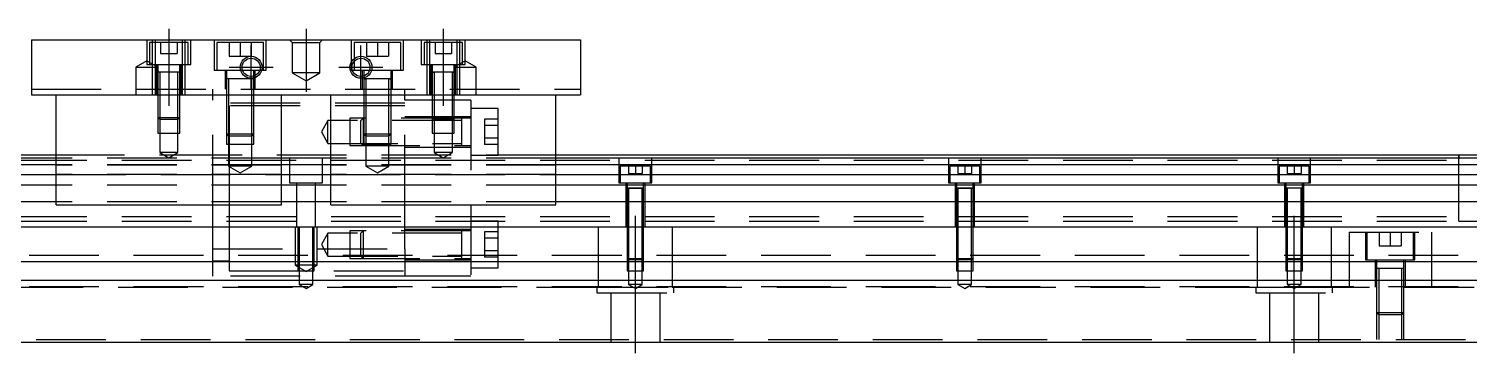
# Model space of a CAD drawing. Extents: x -10 to 716, y -259 to 77.
# Drawn here: x 209.5 to 471.9, y -223.3 to -164.3 of the extents above; entities that cross this region are included whole.
import ezdxf

# ---------------------------------------------------------------- set-up
doc = ezdxf.new("R2010")
doc.units = 0
doc.linetypes.add('CENTER', pattern=[50.8, 31.75, -6.35, 6.35, -6.35])
doc.linetypes.add('DASHED', pattern=[19.05, 12.7, -6.35])
doc.layers.get('0').update_dxf_attribs({"linetype": 'CONTINUOUS'})
doc.layers.add('CENTER', color=1, linetype='CENTER')

msp = doc.modelspace()

# ---------------------------------------------------------------- linework, layer by layer
at = {"color": 7, "linetype": 'CONTINUOUS'}
for p, q in [((210, -166.31), (210, -176.31)), ((210, -166.31), (310, -166.31)), ((310, -166.31), (310, -176.31)), ((210, -176.31), (310, -176.31)), ((214.5, -196.31), (214.5, -176.31)), ((255.5, -196.31), (255.5, -176.31)), ((264.5, -196.31), (264.5, -176.31)), ((305.5, -196.31), (305.5, -176.31)), ((214.5, -187.81), (0, -187.81)), ((214.5, -187.31), (60.5, -187.31)), ((264.5, -187.81), (255.5, -187.81)), ((470.005, -187.31), (305.5, -187.31)), ((520, -187.81), (305.5, -187.81)), ((475, -187.31), (469.995, -187.31)), ((470, -193.31), (470, -187.309994)), ((470, -199.310006), (470, -187.309994)), ((470, -187.808756), (470, -187.31)), ((470, -198.435), (470, -188.185)), ((214.5, -189.062272), (0, -189.062272)), ((0, -190.83668), (214.5, -190.83668)), ((264.5, -189.062272), (255.5, -189.062272)), ((255.5, -190.83668), (264.5, -190.83668)), ((520, -189.062272), (305.5, -189.062272)), ((305.5, -190.83668), (520, -190.83668)), ((214.5, -192.733076), (0, -192.733076)), ((264.5, -192.733076), (255.5, -192.733076)), ((520, -192.733076), (305.5, -192.733076)), ((214.5, -195.787372), (0, -195.787372)), ((214.5, -196.31), (255.5, -196.31)), ((264.5, -195.787372), (255.5, -195.787372)), ((264.5, -196.31), (305.5, -196.31)), ((520, -195.787372), (305.5, -195.787372)), ((470, -199.310006), (470, -198.435)), ((0, -200.31), (520, -200.31)), ((0, -206.61), (520, -206.61)), ((0, -210.01), (520, -210.01)), ((0, -221.31), (520, -221.31))]:
    msp.add_line(p, q, dxfattribs=at)
at = {"color": 3, "linetype": 'DASHED'}
for p, q in [((231, -166.31), (231, -170.81)), ((238.5, -166.81), (231.5, -166.81)), ((231.5, -166.81), (231.5, -170.81)), ((232.000006, -166.31), (232.000006, -166.81)), ((232.000006, -166.81), (232.000006, -170.81)), ((232.5, -166.31), (232.5, -176.31)), ((233.5, -166.81), (233.5, -168.81)), ((235, -166.81), (235, -168.81)), ((236.5, -166.81), (236.5, -168.81)), ((237.5, -176.31), (237.5, -166.31)), ((237.999994, -166.81), (237.999994, -166.31)), ((237.999994, -170.81), (237.999994, -166.81)), ((238.5, -170.81), (238.5, -166.81)), ((239, -170.81), (239, -166.31)), ((243.25, -166.31), (243.25, -171.81)), ((252.25, -166.81), (243.75, -166.81)), ((243.75, -166.81), (243.75, -171.81)), ((246, -166.81), (246, -169.31)), ((248, -166.81), (248, -169.31)), ((250, -166.81), (250, -169.31)), ((252.25, -171.81), (252.25, -166.81)), ((252.75, -171.81), (252.75, -166.31)), ((257, -166.31), (257.5, -166.81)), ((257.5, -166.81), (257.5, -172.31)), ((257.5, -166.81), (262.5, -166.81)), ((262.5, -166.81), (263, -166.31)), ((262.5, -172.31), (262.5, -166.81)), ((268.25, -166.31), (268.25, -171.81)), ((277.25, -166.81), (268.75, -166.81)), ((268.75, -166.81), (268.75, -169.74875)), ((271, -166.81), (271, -169.31)), ((273, -166.81), (273, -169.31)), ((275, -166.81), (275, -169.31)), ((277.25, -171.81), (277.25, -166.81)), ((277.75, -171.81), (277.75, -166.31)), ((281, -166.31), (281, -170.81)), ((288.5, -166.81), (281.5, -166.81)), ((281.5, -166.81), (281.5, -170.81)), ((282.000006, -166.31), (282.000006, -166.81)), ((282.000006, -166.81), (282.000006, -170.81)), ((282.5, -166.31), (282.5, -176.31)), ((283.5, -166.81), (283.5, -168.81)), ((285, -166.81), (285, -168.81)), ((286.5, -166.81), (286.5, -168.81)), ((287.5, -176.31), (287.5, -166.31)), ((287.999994, -166.81), (287.999994, -166.31)), ((287.999994, -170.81), (287.999994, -166.81)), ((288.5, -170.81), (288.5, -166.81)), ((289, -170.81), (289, -166.31)), ((231, -170.1553), (229, -171.31)), ((233, -171.31), (231, -170.1553)), ((233.5, -168.81), (235, -168.81)), ((235, -168.81), (236.5, -168.81)), ((246, -169.31), (248, -169.31)), ((248, -169.31), (250, -169.31)), ((268.75, -169.74875), (268.75, -170.232968)), ((268.75, -170.232968), (268.75, -171.81)), ((271, -169.31), (273, -169.31)), ((273, -169.31), (275, -169.31)), ((283.5, -168.81), (285, -168.81)), ((285, -168.81), (286.5, -168.81)), ((289, -170.1553), (287, -171.31)), ((291, -171.31), (289, -170.1553)), ((229, -171.31), (233, -171.31)), ((229, -171.31), (229, -176.31)), ((231, -170.81), (239, -170.81)), ((232.000006, -170.81), (232.000006, -176.31)), ((232.75, -170.81), (232.75, -176.31)), ((237.000006, -172.21), (232.999994, -172.21)), ((237.000006, -172.21), (232.999994, -172.21)), ((233, -170.81), (233, -172.21)), ((233, -172.205), (233, -172.21)), ((233.216708, -172.21), (233, -172.21)), ((233, -172.21), (233, -172.215)), ((233, -172.21), (233, -176.31)), ((236.783332, -172.21), (233.216708, -172.21)), ((233.35, -172.21), (233.35, -176.31)), ((236.65, -176.31), (236.65, -172.21)), ((237, -172.21), (236.783332, -172.21)), ((237, -172.21), (237, -170.81)), ((237, -172.21), (237, -172.205)), ((237, -172.215), (237, -172.21)), ((237, -176.31), (237, -172.21)), ((237.25, -176.31), (237.25, -170.81)), ((237.999994, -176.31), (237.999994, -170.81)), ((243.25, -171.81), (252.75, -171.81)), ((245.25, -171.81), (245.25, -175.31)), ((245.5, -171.81), (245.5, -173.41)), ((250.5, -172.882418), (250.5, -171.81)), ((250.5, -173.246492), (250.5, -172.882418)), ((250.75, -175.31), (250.75, -171.81)), ((257.5, -172.31), (260, -173.753376)), ((262.5, -172.31), (257.5, -172.31)), ((260, -173.753376), (262.5, -172.31)), ((268.25, -171.81), (277.75, -171.81)), ((270.25, -171.81), (270.25, -175.31)), ((270.5, -171.81), (270.5, -172.882418)), ((270.5, -172.882418), (270.5, -173.246492)), ((275.5, -173.41), (275.5, -171.81)), ((275.75, -175.31), (275.75, -171.81)), ((281, -170.81), (289, -170.81)), ((282.000006, -170.81), (282.000006, -176.31)), ((282.75, -170.81), (282.75, -176.31)), ((287.000006, -172.21), (282.999994, -172.21)), ((287.000006, -172.21), (282.999994, -172.21)), ((287.000006, -172.21), (282.999994, -172.21)), ((283, -170.81), (283, -172.21)), ((283, -172.205), (283, -172.21)), ((283, -172.21), (283.216462, -172.21)), ((283.216708, -172.21), (283, -172.21)), ((283, -172.21), (283, -172.215)), ((283, -172.21), (283, -176.31)), ((286.783332, -172.21), (283.216708, -172.21)), ((283.35, -172.21), (283.35, -176.31)), ((286.65, -176.31), (286.65, -172.21)), ((287, -172.21), (286.783332, -172.21)), ((286.783538, -172.21), (287, -172.21)), ((287, -172.21), (287, -170.81)), ((287, -171.31), (291, -171.31)), ((287, -172.21), (287, -172.205)), ((287, -172.215), (287, -172.21)), ((287, -176.31), (287, -172.21)), ((287.25, -176.31), (287.25, -170.81)), ((287.999994, -176.31), (287.999994, -170.81)), ((291, -176.31), (291, -171.31)), ((210, -175.31), (310, -175.31)), ((243, -176.31), (243, -175.31)), ((250.500006, -173.41), (245.499994, -173.41)), ((245.5, -173.405), (245.5, -173.41)), ((245.757468, -173.41), (245.5, -173.41)), ((245.5, -173.41), (245.5, -173.415)), ((245.5, -173.41), (245.5, -175.31)), ((245.5, -175.31), (245.5, -176.31)), ((245.500006, -175.31), (245.500006, -176.31)), ((250.013852, -173.41), (245.757468, -173.41)), ((245.9, -173.41), (245.9, -175.31)), ((245.9, -175.31), (245.9, -176.31)), ((250.242552, -173.41), (250.013852, -173.41)), ((250.1, -175.31), (250.1, -173.41)), ((250.1, -176.31), (250.1, -175.31)), ((250.5, -173.41), (250.242552, -173.41)), ((250.499994, -176.31), (250.499994, -175.31)), ((250.5, -173.41), (250.5, -173.246492)), ((250.5, -173.41), (250.5, -173.405)), ((250.5, -173.415), (250.5, -173.41)), ((250.5, -175.31), (250.5, -173.41)), ((250.5, -176.31), (250.5, -175.31)), ((275.500006, -173.41), (270.499994, -173.41)), ((275.500006, -173.41), (270.499994, -173.41)), ((275.500006, -173.41), (270.499994, -173.41)), ((270.5, -173.246492), (270.5, -173.41)), ((270.5, -173.405), (270.5, -173.41)), ((270.5, -173.41), (270.757448, -173.41)), ((270.757468, -173.41), (270.5, -173.41)), ((270.5, -173.41), (270.5, -173.415)), ((270.5, -173.41), (270.5, -175.31)), ((270.5, -175.31), (270.5, -183.41)), ((270.500006, -175.31), (270.500006, -183.41)), ((275.242552, -173.41), (270.757468, -173.41)), ((270.9, -173.41), (270.9, -175.31)), ((270.9, -175.31), (270.9, -183.81)), ((275.1, -175.31), (275.1, -173.41)), ((275.1, -176.31), (275.1, -175.31)), ((275.5, -173.41), (275.242552, -173.41)), ((275.242602, -173.41), (275.5, -173.41)), ((275.499994, -176.31), (275.499994, -175.31)), ((275.5, -173.41), (275.5, -173.405)), ((275.5, -173.415), (275.5, -173.41)), ((275.5, -175.31), (275.5, -173.41)), ((275.5, -176.31), (275.5, -175.31)), ((278, -176.31), (278, -175.31)), ((233, -176.31), (233, -180.46)), ((233.000006, -176.31), (233.000002, -180.46)), ((233.35, -176.31), (233.35, -180.81)), ((236.65, -180.81), (236.65, -176.31)), ((236.999998, -180.46), (236.999994, -176.31)), ((237, -180.46), (237, -176.31)), ((243, -196.31), (243, -176.31)), ((278, -177.81), (243, -177.81)), ((245.5, -176.31), (245.5, -183.41)), ((245.500006, -176.31), (245.500006, -183.410006)), ((245.9, -176.31), (245.9, -183.81)), ((246, -178.31), (246, -183.81)), ((278, -178.31), (246, -178.31)), ((250.1, -183.81), (250.1, -176.31)), ((250.5, -178.31), (250.1, -178.31)), ((250.499994, -183.410006), (250.499994, -176.31)), ((250.5, -183.41), (250.5, -176.31)), ((275.1, -183.81), (275.1, -176.31)), ((275.499994, -183.410006), (275.499994, -176.31)), ((275.5, -183.41), (275.5, -176.31)), ((278, -196.31), (278, -176.31)), ((290, -177.31), (278, -177.31)), ((283, -176.31), (283, -180.46)), ((283.000006, -176.31), (283.000002, -180.46)), ((283.35, -176.31), (283.35, -180.81)), ((286.65, -180.81), (286.65, -176.31)), ((286.999998, -180.46), (286.999994, -176.31)), ((287, -180.46), (287, -176.31)), ((290, -177.31), (290, -209.31)), ((233, -180.46), (237, -180.46)), ((233, -180.46), (233.35, -180.81)), ((233.000002, -180.46), (233.000006, -183.31)), ((236.65, -180.81), (233.35, -180.81)), ((233.35, -180.81), (233.35, -183.31)), ((236.65, -180.81), (237, -180.46)), ((236.65, -183.31), (236.65, -180.81)), ((236.999994, -183.31), (236.999998, -180.46)), ((264, -180.96), (262.787564, -183.06)), ((264, -185.16), (264, -180.96)), ((288.4, -180.96), (264, -180.96)), ((290, -180.56), (268, -180.560004)), ((268, -180.560004), (268, -185.559994)), ((270.4, -180.560003), (270.4, -185.559995)), ((290, -180.31), (278, -180.31)), ((283, -180.46), (287, -180.46)), ((283, -180.46), (283.35, -180.81)), ((283.000002, -180.46), (283.000006, -183.31)), ((286.65, -180.81), (283.35, -180.81)), ((283.35, -180.81), (283.35, -183.31)), ((286.65, -180.81), (287, -180.46)), ((286.65, -183.31), (286.65, -180.81)), ((286.999994, -183.31), (286.999998, -180.46)), ((288.4, -185.56), (288.4, -180.56)), ((295, -178.81), (290, -178.81)), ((292.5, -180.750598), (292.5, -185.369402)), ((295, -180.750598), (292.5, -180.750598)), ((295, -187.31), (295, -178.81)), ((233.000006, -183.31), (236.999994, -183.31)), ((233.35, -183.31), (233.35, -186.81)), ((236.65, -186.81), (236.65, -183.31)), ((245.5, -183.41), (250.5, -183.41)), ((245.5, -183.41), (245.9, -183.81)), ((245.500006, -183.410006), (245.500006, -185.31)), ((250.1, -183.81), (250.5, -183.41)), ((250.499994, -185.31), (250.499994, -183.410006)), ((262.787564, -183.06), (264, -185.16)), ((270.5, -183.41), (275.5, -183.41)), ((270.5, -183.41), (270.9, -183.81)), ((270.500006, -183.41), (270.500006, -185.31)), ((275.1, -183.81), (275.5, -183.41)), ((275.499994, -185.31), (275.499994, -183.410006)), ((283.000006, -183.31), (286.999994, -183.31)), ((283.35, -183.31), (283.35, -186.81)), ((286.65, -186.81), (286.65, -183.31)), ((295, -181.9053), (292.5, -181.9053)), ((245.500006, -185.31), (250.499994, -185.31)), ((250.1, -183.81), (245.9, -183.81)), ((245.9, -183.81), (245.9, -185.31)), ((245.9, -185.31), (245.9, -189.31)), ((246, -183.81), (246, -196.31)), ((250.1, -185.31), (250.1, -183.81)), ((250.1, -189.31), (250.1, -185.31)), ((264, -185.16), (288.4, -185.16)), ((268, -185.559994), (290, -185.56)), ((270.500006, -185.31), (275.499994, -185.31)), ((275.1, -183.81), (270.9, -183.81)), ((270.9, -183.81), (270.9, -185.31)), ((270.9, -185.31), (270.9, -189.31)), ((275.1, -185.31), (275.1, -183.81)), ((275.1, -189.31), (275.1, -185.31)), ((278, -185.81), (290, -185.81)), ((295, -184.2147), (292.5, -184.2147)), ((295, -185.369402), (292.5, -185.369402)), ((55, -188.185), (470, -188.185)), ((246, -187.31), (214.5, -187.31)), ((255.5, -187.81), (214.5, -187.81)), ((236.65, -186.81), (233.35, -186.81)), ((233.35, -186.81), (235, -187.762628)), ((235, -187.762628), (236.65, -186.81)), ((305.5, -187.31), (246, -187.31)), ((257, -187.81), (257, -192.31)), ((263, -192.31), (263, -187.81)), ((305.5, -187.81), (264.5, -187.81)), ((286.65, -186.81), (283.35, -186.81)), ((283.35, -186.81), (285, -187.762628)), ((285, -187.762628), (286.65, -186.81)), ((290, -187.31), (295, -187.31)), ((317, -187.81), (317, -192.31)), ((323, -192.31), (323, -187.81)), ((377, -187.81), (377, -192.31)), ((383, -192.31), (383, -187.81)), ((437, -187.81), (437, -192.31)), ((443, -192.31), (443, -187.81)), ((470, -187.31), (470, -187.984782)), ((470, -193.109962), (470, -187.808756)), ((255.5, -189.062272), (214.5, -189.062272)), ((255.5, -189.107056), (214.5, -189.107056)), ((255.5, -190.81), (214.5, -190.81)), ((214.5, -190.83668), (255.5, -190.83668)), ((250.1, -189.31), (245.9, -189.31)), ((245.9, -189.31), (248, -190.522436)), ((248, -190.522436), (250.1, -189.31)), ((305.5, -189.062272), (264.5, -189.062272)), ((305.5, -189.107056), (264.5, -189.107056)), ((305.5, -190.81), (264.5, -190.81)), ((264.5, -190.83668), (305.5, -190.83668)), ((275.1, -189.31), (270.9, -189.31)), ((270.9, -189.31), (273, -190.522436)), ((273, -190.522436), (275.1, -189.31)), ((322.75, -189.31), (317.25, -189.31)), ((317.25, -189.31), (317.25, -192.31)), ((318.75, -189.31), (318.75, -190.61)), ((318.75, -190.61), (320, -190.61)), ((320, -189.31), (320, -190.61)), ((320, -190.61), (321.25, -190.61)), ((321.25, -189.31), (321.25, -190.61)), ((322.75, -192.31), (322.75, -189.31)), ((382.75, -189.31), (377.25, -189.31)), ((377.25, -189.31), (377.25, -192.31)), ((378.75, -189.31), (378.75, -190.61)), ((378.75, -190.61), (380, -190.61)), ((380, -189.31), (380, -190.61)), ((380, -190.61), (381.25, -190.61)), ((381.25, -189.31), (381.25, -190.61)), ((382.75, -192.31), (382.75, -189.31)), ((442.75, -189.31), (437.25, -189.31)), ((437.25, -189.31), (437.25, -192.31)), ((438.75, -189.31), (438.75, -190.61)), ((438.75, -190.61), (440, -190.61)), ((440, -189.31), (440, -190.61)), ((440, -190.61), (441.25, -190.61)), ((441.25, -189.31), (441.25, -190.61)), ((442.75, -192.31), (442.75, -189.31)), ((255.5, -192.733076), (214.5, -192.733076)), ((257, -192.31), (263, -192.31)), ((258.25, -192.31), (258.25, -200.31)), ((261.75, -200.31), (261.75, -192.31)), ((305.5, -192.733076), (264.5, -192.733076)), ((317, -192.31), (323, -192.31)), ((318.25, -192.31), (318.25, -200.31)), ((321.500006, -193.31), (318.499994, -193.31)), ((319.998804, -193.31), (318.499994, -193.31)), ((318.5, -192.31), (318.5, -193.31)), ((318.5, -193.305), (318.5, -193.31)), ((318.5, -193.31), (318.62467, -193.31)), ((318.624678, -193.31), (318.5, -193.31)), ((318.5, -193.31), (318.5, -193.315)), ((318.5, -193.31), (318.5, -200.31)), ((318.62467, -193.31), (321.375392, -193.31)), ((319.998804, -193.31), (318.624678, -193.31)), ((318.75, -193.31), (318.75, -200.31)), ((321.500006, -193.31), (319.998804, -193.31)), ((321.37533, -193.31), (319.998804, -193.31)), ((321.25, -200.31), (321.25, -193.31)), ((321.5, -193.31), (321.37533, -193.31)), ((321.375392, -193.31), (321.5, -193.31)), ((321.5, -193.31), (321.5, -192.31)), ((321.5, -193.31), (321.5, -193.305)), ((321.5, -193.315), (321.5, -193.31)), ((321.5, -200.31), (321.5, -193.31)), ((321.75, -200.31), (321.75, -192.31)), ((377, -192.31), (383, -192.31)), ((378.25, -192.31), (378.25, -200.31)), ((381.500006, -193.31), (378.499994, -193.31)), ((379.998804, -193.31), (378.499994, -193.31)), ((378.5, -192.31), (378.5, -193.31)), ((378.5, -193.305), (378.5, -193.31)), ((378.5, -193.31), (378.62467, -193.31)), ((378.624678, -193.31), (378.5, -193.31)), ((378.5, -193.31), (378.5, -193.315)), ((378.5, -193.31), (378.5, -200.31)), ((378.62467, -193.31), (381.375392, -193.31)), ((379.998804, -193.31), (378.624678, -193.31)), ((378.75, -193.31), (378.75, -200.31)), ((381.500006, -193.31), (379.998804, -193.31)), ((381.37533, -193.31), (379.998804, -193.31)), ((381.25, -200.31), (381.25, -193.31)), ((381.5, -193.31), (381.37533, -193.31)), ((381.375392, -193.31), (381.5, -193.31)), ((381.5, -193.31), (381.5, -192.31)), ((381.5, -193.31), (381.5, -193.305)), ((381.5, -193.315), (381.5, -193.31)), ((381.5, -200.31), (381.5, -193.31)), ((381.75, -200.31), (381.75, -192.31)), ((437, -192.31), (443, -192.31)), ((438.25, -192.31), (438.25, -200.31)), ((439.998804, -193.31), (438.499994, -193.31)), ((441.500006, -193.31), (438.499994, -193.31)), ((438.5, -192.31), (438.5, -193.31)), ((438.5, -193.305), (438.5, -193.31)), ((438.624678, -193.31), (438.5, -193.31)), ((438.5, -193.31), (438.5, -193.315)), ((438.5, -193.31), (438.5, -200.31)), ((439.998804, -193.31), (438.624678, -193.31)), ((438.75, -193.31), (438.75, -200.31)), ((441.500006, -193.31), (439.998804, -193.31)), ((441.37533, -193.31), (439.998804, -193.31)), ((441.25, -200.31), (441.25, -193.31)), ((441.5, -193.31), (441.37533, -193.31)), ((441.5, -193.31), (441.5, -192.31)), ((441.5, -193.31), (441.5, -193.305)), ((441.5, -193.315), (441.5, -193.31)), ((441.5, -200.31), (441.5, -193.31)), ((441.75, -200.31), (441.75, -192.31)), ((470, -199.309164), (470, -193.109962)), ((255.5, -195.787372), (214.5, -195.787372)), ((255.5, -195.81), (214.5, -195.81)), ((243, -200.31), (243, -196.31)), ((246, -196.31), (246, -200.31)), ((305.5, -195.787372), (264.5, -195.787372)), ((305.5, -195.81), (264.5, -195.81)), ((278, -200.31), (278, -196.31)), ((55, -198.435), (470, -198.435)), ((55, -199.31), (470, -199.31)), ((295, -199.31), (290, -199.31)), ((295, -207.81), (295, -199.31)), ((469.995, -199.31), (470, -199.31)), ((470, -199.31), (470, -199.309164)), ((470, -199.31), (470.005, -199.31)), ((470, -199.31), (475, -199.31)), ((243, -204.31), (243, -200.31)), ((246, -200.31), (246, -206.61)), ((258, -200.31), (258, -207.31)), ((258.500006, -200.31), (258.500006, -206.61)), ((258.75, -200.31), (258.75, -208.31)), ((261.25, -208.31), (261.25, -200.31)), ((261.499994, -206.61), (261.499994, -200.31)), ((262, -207.31), (262, -200.31)), ((264, -201.46), (262.787564, -203.56)), ((264, -205.66), (264, -201.46)), ((288.4, -201.46), (264, -201.46)), ((290, -201.06), (268, -201.060004)), ((268, -201.060004), (268, -206.059994)), ((270.4, -201.060003), (270.4, -206.059995)), ((278, -204.31), (278, -200.31)), ((290, -200.81), (278, -200.81)), ((288.4, -206.06), (288.4, -201.06)), ((292.5, -201.250598), (292.5, -205.869402)), ((295, -201.250598), (292.5, -201.250598)), ((313.291796, -211.31), (313.291796, -200.31)), ((318.5, -200.31), (318.5, -206.06)), ((318.500006, -200.31), (318.500002, -206.06)), ((318.75, -200.31), (318.75, -206.31)), ((321.25, -206.31), (321.25, -200.31)), ((321.499998, -206.06), (321.499994, -200.31)), ((321.5, -206.06), (321.5, -200.31)), ((326.708204, -200.31), (326.708204, -211.31)), ((378.5, -200.31), (378.5, -206.06)), ((378.500006, -200.31), (378.500002, -206.06)), ((378.75, -200.31), (378.75, -206.31)), ((381.25, -206.31), (381.25, -200.31)), ((381.499998, -206.06), (381.499994, -200.31)), ((381.5, -206.06), (381.5, -200.31)), ((433.291796, -211.31), (433.291796, -200.31)), ((438.5, -200.31), (438.5, -206.06)), ((438.500006, -200.31), (438.500002, -206.06)), ((438.75, -200.31), (438.75, -206.31)), ((441.25, -206.31), (441.25, -200.31)), ((441.499998, -206.06), (441.499994, -200.31)), ((441.5, -206.06), (441.5, -200.31)), ((446.708204, -200.31), (446.708204, -211.31)), ((450, -201.31), (450, -206.61)), ((450, -201.31), (465, -201.31)), ((453, -201.31), (453, -206.31)), ((453.25, -201.31), (453.25, -206.31)), ((455.5, -201.31), (455.5, -203.81)), ((457.5, -201.31), (457.5, -203.81)), ((459.5, -201.31), (459.5, -203.81)), ((461.75, -206.31), (461.75, -201.31)), ((462, -206.31), (462, -201.31)), ((465, -201.31), (465, -206.61)), ((243, -204.31), (278, -204.31)), ((243, -206.61), (243, -204.31)), ((262.787564, -203.56), (264, -205.66)), ((278, -204.31), (278, -206.61)), ((295, -202.4053), (292.5, -202.4053)), ((455.5, -203.81), (457.5, -203.81)), ((457.5, -203.81), (459.5, -203.81)), ((0, -205.46), (520, -205.46)), ((246, -206.585918), (243, -206.585918)), ((243, -209.31), (243, -206.61)), ((246, -206.61), (246, -208.31)), ((258.500006, -206.61), (258.500006, -208.31)), ((261.499994, -208.31), (261.499994, -206.61)), ((264, -205.66), (288.4, -205.66)), ((268, -206.059994), (290, -206.06)), ((278, -206.31), (290, -206.31)), ((278, -206.61), (278, -209.31)), ((295, -204.7147), (292.5, -204.7147)), ((295, -205.869402), (292.5, -205.869402)), ((318.5, -206.06), (321.5, -206.06)), ((318.5, -206.06), (318.75, -206.31)), ((318.500002, -206.06), (318.500006, -206.61)), ((318.500006, -206.61), (318.500006, -208.31)), ((321.25, -206.31), (318.75, -206.31)), ((318.75, -206.31), (318.75, -208.31)), ((321.25, -206.31), (321.5, -206.06)), ((321.25, -208.31), (321.25, -206.31)), ((321.499994, -206.61), (321.499998, -206.06)), ((321.499994, -208.31), (321.499994, -206.61)), ((378.5, -206.06), (381.5, -206.06)), ((378.5, -206.06), (378.75, -206.31)), ((378.500002, -206.06), (378.500006, -206.61)), ((378.500006, -206.61), (378.500006, -208.31)), ((381.25, -206.31), (378.75, -206.31)), ((378.75, -206.31), (378.75, -208.31)), ((381.25, -206.31), (381.5, -206.06)), ((381.25, -208.31), (381.25, -206.31)), ((381.499994, -206.61), (381.499998, -206.06)), ((381.499994, -208.31), (381.499994, -206.61)), ((438.5, -206.06), (441.5, -206.06)), ((438.5, -206.06), (438.75, -206.31)), ((438.500002, -206.06), (438.500006, -206.61)), ((438.500006, -206.61), (438.500006, -208.31)), ((441.25, -206.31), (438.75, -206.31)), ((438.75, -206.31), (438.75, -208.31)), ((441.25, -206.31), (441.5, -206.06)), ((441.25, -208.31), (441.25, -206.31)), ((441.499994, -206.61), (441.499998, -206.06)), ((441.499994, -208.31), (441.499994, -206.61)), ((450, -206.61), (450, -210.01)), ((453, -206.31), (462, -206.31)), ((454.75, -206.31), (454.75, -211.31)), ((455, -206.31), (455, -206.61)), ((455, -206.61), (455, -207.91)), ((460, -206.61), (460, -206.31)), ((460, -207.91), (460, -206.61)), ((460.25, -211.31), (460.25, -206.31)), ((465, -206.61), (465, -210.01)), ((278, -209.31), (243, -209.31)), ((246, -208.31), (278, -208.31)), ((262, -207.31), (258, -207.31)), ((258, -207.31), (260, -208.4647)), ((258.500006, -208.31), (261.499994, -208.31)), ((258.75, -208.31), (258.75, -210.81)), ((260, -208.4647), (262, -207.31)), ((261.25, -210.81), (261.25, -208.31)), ((290, -209.31), (278, -209.31)), ((290, -207.81), (295, -207.81)), ((318.500006, -208.31), (321.499994, -208.31)), ((318.75, -208.31), (318.75, -210.81)), ((321.25, -210.81), (321.25, -208.31)), ((378.500006, -208.31), (381.499994, -208.31)), ((378.75, -208.31), (378.75, -210.81)), ((381.25, -210.81), (381.25, -208.31)), ((438.500006, -208.31), (441.499994, -208.31)), ((438.75, -208.31), (438.75, -210.81)), ((441.25, -210.81), (441.25, -208.31)), ((460.000006, -207.91), (454.999994, -207.91)), ((460.000006, -207.91), (454.999994, -207.91)), ((455, -207.905), (455, -207.91)), ((455.257468, -207.91), (455, -207.91)), ((455, -207.91), (455, -210.01)), ((455, -207.91), (455, -207.915)), ((459.742552, -207.91), (455.257468, -207.91)), ((455.4, -207.91), (455.4, -210.01)), ((459.6, -210.01), (459.6, -207.91)), ((460, -207.91), (459.742552, -207.91)), ((460, -207.91), (460, -207.905)), ((460, -210.01), (460, -207.91)), ((460, -207.915), (460, -207.91)), ((0, -211.16), (520, -211.16)), ((206.708204, -211.31), (313.291796, -211.31)), ((261.25, -210.81), (258.75, -210.81)), ((258.75, -210.81), (260, -211.531688)), ((260, -211.531688), (261.25, -210.81)), ((313, -211.31), (313, -212.31)), ((313, -212.31), (327, -212.31)), ((313.291796, -211.31), (326.708204, -211.31)), ((315.5, -212.31), (315.5, -221.31)), ((321.25, -210.81), (318.75, -210.81)), ((318.75, -210.81), (320, -211.531688)), ((320, -211.531688), (321.25, -210.81)), ((324.5, -221.31), (324.5, -212.31)), ((326.708204, -211.31), (520, -211.31)), ((327, -212.31), (327, -211.31)), ((381.25, -210.81), (378.75, -210.81)), ((378.75, -210.81), (380, -211.531688)), ((380, -211.531688), (381.25, -210.81)), ((433, -211.31), (433, -212.31)), ((433, -212.31), (447, -212.31)), ((433.291796, -211.31), (446.708204, -211.31)), ((435.5, -212.31), (435.5, -221.31)), ((441.25, -210.81), (438.75, -210.81)), ((438.75, -210.81), (440, -211.531688)), ((440, -211.531688), (441.25, -210.81)), ((444.5, -221.31), (444.5, -212.31)), ((447, -212.31), (447, -211.31)), ((450, -210.01), (450, -211.31)), ((455, -210.01), (455, -211.31)), ((455, -211.31), (455, -215.91)), ((455.000006, -211.31), (455.000002, -215.91)), ((455.4, -210.01), (455.4, -211.31)), ((455.4, -211.31), (455.4, -216.31)), ((459.6, -211.31), (459.6, -210.01)), ((459.6, -216.31), (459.6, -211.31)), ((459.999998, -215.91), (459.999994, -211.31)), ((460, -211.31), (460, -210.01)), ((460, -215.91), (460, -211.31)), ((465, -210.01), (465, -211.31)), ((455, -215.91), (460, -215.91)), ((455, -215.91), (455.4, -216.31)), ((455.000002, -215.91), (455.000006, -220.81)), ((459.6, -216.31), (455.4, -216.31)), ((455.4, -216.31), (455.4, -220.81)), ((459.6, -216.31), (460, -215.91)), ((459.6, -220.81), (459.6, -216.31)), ((459.999994, -220.81), (459.999998, -215.91)), ((77.499994, -220.81), (520, -220.81))]:
    msp.add_line(p, q, dxfattribs=at)
at = {"color": 3, "linetype": 'CONTINUOUS'}
for p, q in [((270.4, -180.560003), (270.000003, -180.96)), ((270.000005, -185.16), (270.000005, -180.96)), ((270.4, -185.559995), (270.000005, -185.16)), ((270.4, -201.060003), (270.000003, -201.46)), ((270.000005, -205.66), (270.000005, -201.46)), ((270.4, -206.059995), (270.000005, -205.66))]:
    msp.add_line(p, q, dxfattribs=at)
for centre in [(250, -171.31), (270, -171.31)]:
    msp.add_circle(centre, 2, dxfattribs=at)
at = {"color": 7, "linetype": 'CONTINUOUS'}
for centre in [(250, -171.31), (270, -171.31)]:
    msp.add_circle(centre, 1.65, dxfattribs=at)
at = {"layer": 'CENTER', "color": 1, "linetype": 'CENTER'}
for p, q in [((235, -164.31), (235, -178.31)), ((260, -164.31), (260, -175.753376)), ((285, -164.31), (285, -178.31)), ((250, -175.31), (250, -167.31)), ((270, -175.31), (270, -167.31)), ((246, -171.31), (254, -171.31)), ((266, -171.31), (274, -171.31)), ((320, -223.31), (320, -198.31)), ((440, -223.31), (440, -198.31))]:
    msp.add_line(p, q, dxfattribs=at)

doc.saveas('drawing.dxf')
